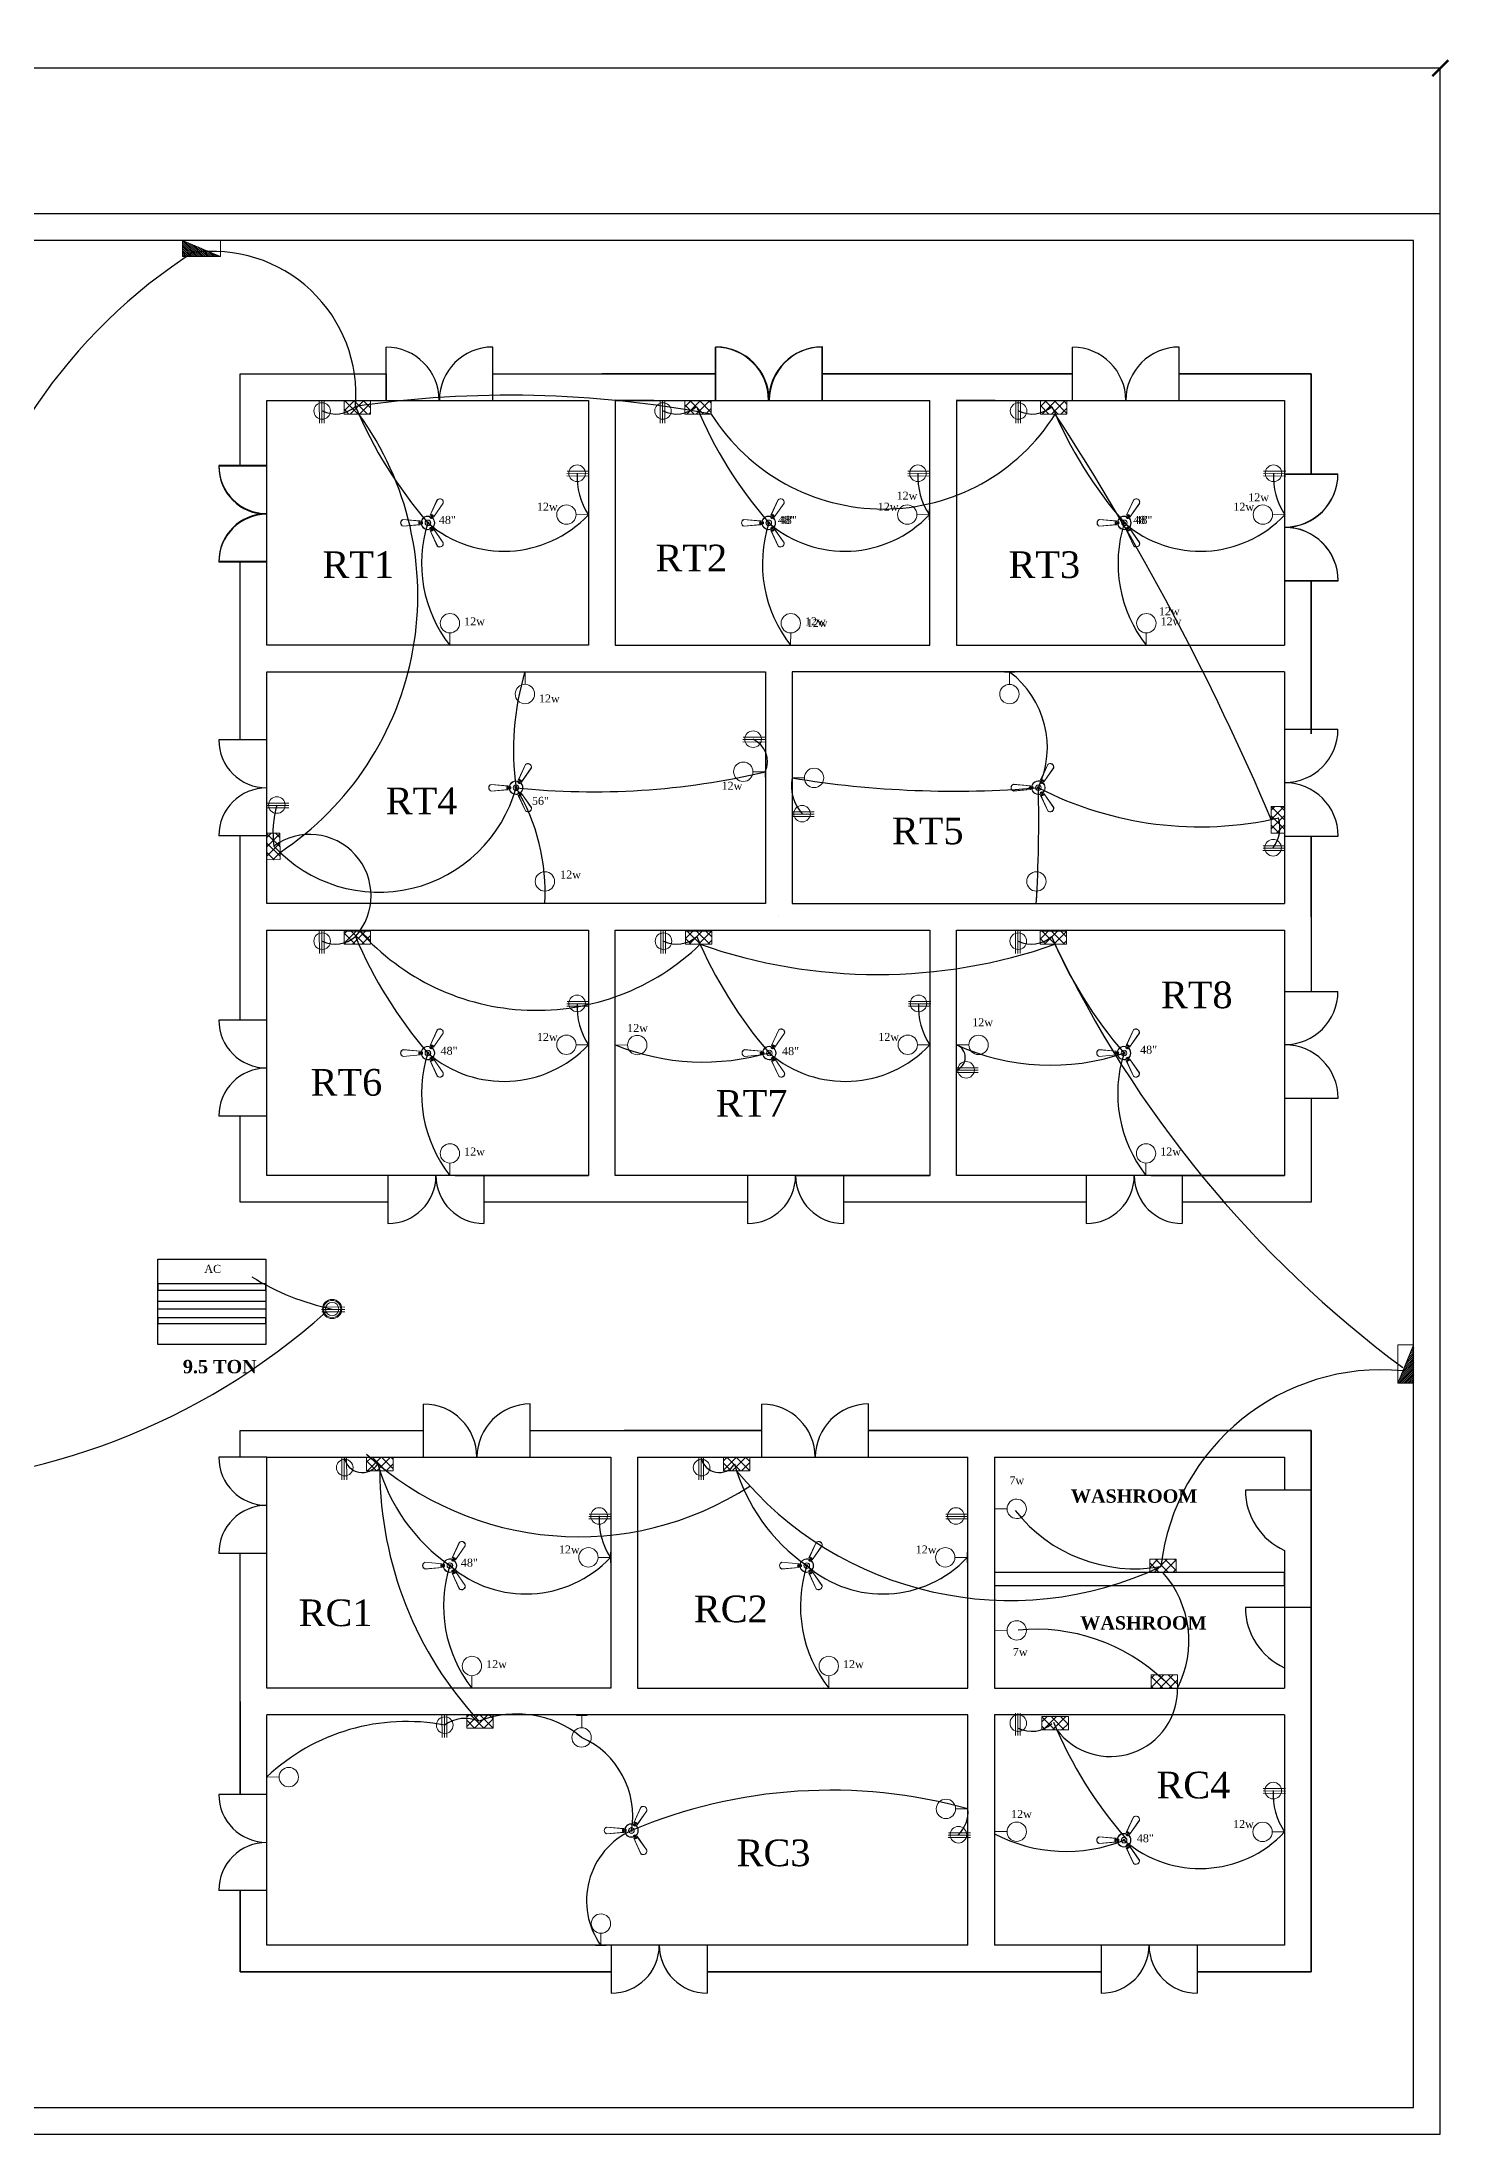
# Model space of a CAD drawing. Header units: inches. Extents: x 23915 to 29834, y 6638 to 7786.
# Drawn here: x 27670 to 28197, y 6668 to 7452 of the extents above; entities that cross this region are included whole.
import ezdxf

# ---------------------------------------------------------------- set-up
doc = ezdxf.new("R2010")
doc.units = ezdxf.units.IN
doc.header["$MEASUREMENT"] = 0
for name, color, linetype, lineweight in [('E-AC-Socket-15A', 52, 'Continuous', 18), ('E-CF-Ceiling-Fan', 7, 'Continuous', 18), ('E-QS-Socket-15A', 30, 'Continuous', 18), ('E-SB-Switch-Board', 5, 'Continuous', 18), ('E-Sub-Distrubtion board', 242, 'Continuous', 18), ('E-WALL-LIGHT', 4, 'Continuous', 18), ('LIGHTING', 7, 'Continuous', 18)]:
    doc.layers.add(name, color=color, linetype=linetype, lineweight=lineweight)
doc.styles.get("Standard").update_dxf_attribs({"font": 'times.ttf', "height": 15})
doc.dimstyles.get("Standard").update_dxf_attribs({"dimtxt": 0.18, "dimasz": 6, "dimexe": 0.18, "dimexo": 0.0625, "dimgap": 0.09, "dimtad": 0, "dimtih": 1, "dimtoh": 1, "dimdec": 1, "dimzin": 0, "dimdsep": 46, "dimlunit": 3, "dimtxsty": 'Standard', "dimblk": 'ARCHTICK', "dimcen": 0.09, "dimadec": 0, "dimazin": 0, "dimtfac": 1, "dimtdec": 1, "dimtofl": 0, "dimtmove": 0, "dimatfit": 3, "dimldrblk": 'ARCHTICK', "dimfxl": 1, "dimtolj": 1, "dimtzin": 0, "dimarcsym": 0})

# ---------------------------------------------------------------- blocks, each defined once
blk = doc.blocks.new('D1')
for p, q in [((7349.36, 6000.1), (7331.36, 6000.1)), ((7349.36, 5964.1), (7331.36, 5964.1))]:
    blk.add_line(p, q)
for centre, start, end in [((7349.36, 6000.1), 180, 269.99996), ((7349.36, 5964.1), 90, 180)]:
    blk.add_arc(centre, 18, start, end)
blk = doc.blocks.new('WALL-LIGHT')
for p, q in [((-0.062, 0.259), (0.062, 0.259)), ((0, 0.114), (0, 0.259))]:
    blk.add_line(p, q)
blk.add_circle((0, 0), 0.114)
blk = doc.blocks.new('SW')
h = blk.add_hatch()
h.set_pattern_fill('ANSI37', color=256, scale=24, style=0)
h.set_pattern_definition([(45, (-59.5238, -1151.0284), (-2.12132, 2.12132), []), (135, (-59.5238, -1151.0284), (-2.12132, -2.12132), [])])
h.paths.add_polyline_path([(-24, -15.52), (-12, -15.52), (-12, -21.52), (-24, -21.52)])
for p, q in [((-24, -15.52), (-12, -15.52)), ((-24, -15.52), (-24, -21.52)), ((-12, -15.52), (-12, -21.52)), ((-24, -21.52), (-12, -21.52))]:
    blk.add_line(p, q)
blk = doc.blocks.new('A$C4DCB0E22')
at = {"layer": 'E-SB-Switch-Board', "xscale": 1.5, "yscale": 1.5, "zscale": 1.5, "rotation": 90.05046403147966}
blk.add_blockref('SW', (-23.3, 36), dxfattribs=at)
blk = doc.blocks.new('FAN56')
at = {"layer": 'LIGHTING'}
for p, q in [((2.3, 7.9), (9.7, 23.9)), ((2.4, 7.8), (9.8, 23.8)), ((-25.5, 3.5), (-8, 2)), ((-25.5, 3.4), (-8, 1.8)), ((-9.1, 0.4), (-8.8, 0.6)), ((-8.2, 0.6), (-8.9, 1)), ((-8.4, -0.2), (-8.6, 0.1)), ((-6.7, 0.6), (-5.9, 0.9)), ((-6.4, -0.1), (-6.5, 0.2)), ((-6, 0.4), (-5.7, 0.6)), ((2.8, 6.1), (2.1, 5.6)), ((2.5, 5.6), (2.5, 5.2)), ((3.1, 5.6), (3.5, 5.6)), ((3.3, 5), (3.3, 4.7)), ((3.6, 7.4), (3.6, 8.2)), ((3.8, 5.5), (3.8, 4.6)), ((4, 7.4), (4.4, 7.4)), ((4.1, 8.2), (4.1, 7.8)), ((4.6, 6.8), (5.3, 7.2)), ((4.9, 7.7), (4.9, 7.4)), ((15.7, 20.4), (5.6, 6)), ((15.8, 20.4), (5.7, 5.9)), ((-8, -1.8), (-25.5, -3.4)), ((-8, -2), (-25.5, -3.5)), ((-9.1, -0.6), (-8.8, -0.4)), ((-8.2, -0.6), (-8.9, -1)), ((-6.7, -0.6), (-5.9, -0.9)), ((-6.1, -0.6), (-5.8, -0.4)), ((2.8, -6.1), (2.1, -5.6)), ((9.7, -23.9), (2.3, -7.9)), ((2.7, -5.4), (2.4, -5.2)), ((9.8, -23.8), (2.4, -7.8)), ((3.3, -5.5), (3.1, -5.8)), ((3.5, -5), (3.2, -4.8)), ((3.6, -7.4), (3.6, -8.2)), ((3.8, -5.5), (3.8, -4.6)), ((4.2, -8.1), (3.9, -7.9)), ((4.4, -7.2), (4.2, -7.5)), ((4.6, -6.8), (5.3, -7.2)), ((5.1, -7.6), (4.8, -7.5)), ((5.6, -6), (15.7, -20.4)), ((5.7, -5.9), (15.8, -20.4))]:
    blk.add_line(p, q, dxfattribs=at)
for centre, radius in [((-9, 0.5), 0.176), ((-8.5, -0.1), 0.176), ((-6.5, 0.1), 0.176), ((-5.9, 0.5), 0.176), ((0, 0), 2.91), ((0, 0), 2.8), ((0, 0), 1.16), ((0, 0), 1.04), ((2.5, 5.4), 0.176), ((3.3, 5.6), 0.176), ((3.3, 4.9), 0.176), ((4.1, 8), 0.176), ((4.2, 7.4), 0.176), ((4.9, 7.5), 0.176), ((-9, -0.5), 0.176), ((-5.9, -0.5), 0.176), ((2.5, -5.3), 0.176), ((3.2, -5.6), 0.176), ((3.4, -4.9), 0.176), ((4.1, -8), 0.176), ((4.3, -7.3), 0.176), ((4.9, -7.5), 0.176)]:
    blk.add_circle(centre, radius, dxfattribs=at)
for centre, radius, start, end in [((12.2, 21.2), 3.68, 347.3557, 132.6443), ((12.2, 21.2), 3.57, 347.726, 132.274), ((-24.4, 0), 3.68, 107.3557, 252.6443), ((-24.4, 0), 3.57, 107.726, 252.274), ((0, 0), 9.37, 175.5055, 184.4945), ((-9.1, 0.7), 0.293, 62.3685, 175.5055), ((0, 0), 8.2, 166.1924, 175.904), ((-7.4, 3), 2.53, 252.404, 287.596), ((0, 0), 7.03, 64.034, 175.92), ((0, 0), 6.68, 65.0324, 174.9676), ((-5.8, 0.7), 0.293, 353.3233, 114.7287), ((0, 0), 5.51, 173.3233, 186.6767), ((2.3, 5.3), 0.293, 125.2713, 246.6767), ((0, 0), 5.51, 53.3233, 66.6767), ((0, 0), 8.2, 64.096, 73.8076), ((1.2, 7.8), 2.38, 311.296, 348.704), ((3.5, 4.7), 0.293, 233.3233, 354.7287), ((3.9, 8.2), 0.293, 64.4945, 177.6315), ((6.3, 4.9), 2.53, 132.404, 167.596), ((0, 0), 6.68, 305.0324, 54.9676), ((0, 0), 7.03, 304.034, 55.92), ((0, 0), 9.37, 55.5055, 64.4945), ((0, 0), 8.2, 46.1924, 55.904), ((5.1, 7.5), 0.293, 302.3685, 55.5055), ((-9.1, -0.7), 0.293, 184.4945, 297.6315), ((-7.4, -2.8), 2.38, 71.296, 108.704), ((0, 0), 8.2, 184.096, 193.8076), ((0, 0), 7.03, 184.034, 295.92), ((0, 0), 6.68, 185.0324, 294.9676), ((-5.8, -0.7), 0.293, 245.2713, 6.6767), ((2.3, -5.3), 0.293, 113.3233, 234.7287), ((0, 0), 5.51, 293.3233, 306.6767), ((0, 0), 8.2, 286.1924, 295.904), ((1.1, -7.9), 2.53, 12.404, 47.596), ((3.5, -4.7), 0.293, 5.2713, 126.6767), ((3.9, -8.2), 0.293, 182.3685, 295.5055), ((6.2, -5), 2.38, 191.296, 228.704), ((0, 0), 9.37, 295.5055, 304.4945), ((0, 0), 8.2, 304.096, 313.8076), ((5.1, -7.5), 0.293, 304.4945, 57.6315), ((12.2, -21.2), 3.68, 227.3557, 12.6443), ((12.2, -21.2), 3.57, 227.726, 12.274)]:
    blk.add_arc(centre, radius, start, end, dxfattribs=at)
blk = doc.blocks.new('3PIN15A')
for p, q in [((-7.5, -5.1), (6.4, 8.9)), ((-6.1, -6.6), (7.9, 7.4)), ((-4.6, -8.1), (9.4, 5.9))]:
    blk.add_line(p, q)
blk.add_circle((0, 0), 7.37)
blk = doc.blocks.new('AC')
at = {"color": 5}
for points in [[(28348.4, 7837.6), (28483.4, 7837.6), (28483.4, 7730.8), (28348.4, 7730.8)], [(28348.4, 7798.6), (28483.4, 7798.6), (28483.4, 7806.8), (28348.4, 7806.8)], [(28348.4, 7785.1), (28483.4, 7785.1), (28483.4, 7775.1), (28348.4, 7775.1)], [(28483.4, 7764.3), (28348.4, 7764.3), (28348.4, 7757.1), (28483.4, 7757.1)]]:
    blk.add_lwpolyline(points, close=True, dxfattribs=at)
at = {"color": 5, "insert": (28406.6, 7830.3), "char_height": 10, "width": 52.122, "attachment_point": 1}
blk.add_mtext('AC', dxfattribs=at)
blk = doc.blocks.new('A$C44EE3311')
for p, q in [((20, 94), (439, 513)), ((64, 49), (484, 468)), ((109, 5), (529, 424))]:
    blk.add_line(p, q)
for radius in [246, 221, 171]:
    blk.add_circle((246, 246), radius)
blk = doc.blocks.new('*X29')
at = {"color": 0}
for p, q in [((10769, 16968.5), (10779.2, 16978.7)), ((10770.8, 16968.5), (10782.2, 16980)), ((10772.5, 16968.5), (10785.3, 16981.3)), ((10774.3, 16968.5), (10788.3, 16982.6)), ((10776.1, 16968.5), (10790.7, 16983.2)), ((10777.8, 16968.5), (10790.7, 16981.4)), ((10779.6, 16968.5), (10790.7, 16979.6)), ((10754.8, 16968.5), (10754.9, 16968.6)), ((10756.6, 16968.5), (10757.9, 16969.8)), ((10758.4, 16968.5), (10761, 16971.1)), ((10760.2, 16968.5), (10764, 16972.4)), ((10761.9, 16968.5), (10767, 16973.7)), ((10763.7, 16968.5), (10770.1, 16974.9)), ((10765.5, 16968.5), (10773.1, 16976.2)), ((10767.2, 16968.5), (10776.1, 16977.5)), ((10781.4, 16968.5), (10790.7, 16977.9)), ((10783.1, 16968.5), (10790.7, 16976.1)), ((10784.9, 16968.5), (10790.7, 16974.3)), ((10786.7, 16968.5), (10790.7, 16972.6)), ((10788.4, 16968.5), (10790.7, 16970.8)), ((10790.2, 16968.5), (10790.7, 16969))]:
    blk.add_line(p, q, dxfattribs=at)
blk = doc.blocks.new('SDB')
for p, q in [((0, -7.5), (17.93, 0)), ((0, -7.5), (0, 0)), ((0, 0), (17.93, 0)), ((17.93, 0), (17.93, -7.5)), ((0, -7.5), (17.93, -7.5))]:
    blk.add_line(p, q)
at = {"xscale": 0.5, "yscale": 0.5, "zscale": 0.5}
blk.add_blockref('*X29', (-5377.41, -8491.77), dxfattribs=at)
blk = doc.blocks.new('_ArchTick')
at = {"color": 0, "linetype": 'ByBlock', "const_width": 0.15}
blk.add_lwpolyline([(-0.5, -0.5), (0.5, 0.5)], dxfattribs=at)
blk = doc.blocks.new('*D65')
at = {"color": 0, "lineweight": -2}
for p, q in [((26594.1, 7387.87), (26594.1, 7442.62)), ((26594.1, 7442.44), (27355.39, 7442.44)), ((28194.1, 7442.44), (27432.82, 7442.44)), ((28194.1, 7387.87), (28194.1, 7442.62))]:
    blk.add_line(p, q, dxfattribs=at)
at = {"layer": 'Defpoints', "color": 0}
for p in [(28194.1, 7442.44), (26594.1, 7387.8), (28194.1, 7387.8)]:
    blk.add_point(p, dxfattribs=at)
at = {"color": 0, "lineweight": -2, "xscale": 6, "yscale": 6, "zscale": 6, "rotation": 180}
blk.add_blockref('_ArchTick', (26594.1, 7442.44), dxfattribs=at)
at = {"color": 0, "lineweight": -2, "xscale": 6, "yscale": 6, "zscale": 6}
blk.add_blockref('_ArchTick', (28194.1, 7442.44), dxfattribs=at)
at = {"color": 0, "insert": (27394.1, 7442.44), "char_height": 15, "attachment_point": 5}
blk.add_mtext('\\A1;133\'-4.0"', dxfattribs=at)

msp = doc.modelspace()

# ---------------------------------------------------------------- linework, layer by layer
for p, q in [((27798.68, 7317.8), (27798.68, 7337.8)), ((27798.68, 7317.8), (27798.68, 7337.8)), ((27838.69, 7317.86), (27838.69, 7337.86)), ((27838.69, 7317.86), (27838.69, 7337.86)), ((27922.22, 7317.8), (27922.22, 7337.8)), ((27922.43, 7317.86), (27922.43, 7337.86)), ((27962.23, 7317.86), (27962.23, 7337.86)), ((27962.44, 7317.93), (27962.44, 7337.93)), ((28056.18, 7317.8), (28056.18, 7337.8)), ((28096.18, 7317.86), (28096.18, 7337.86)), ((27798.68, 7327.86), (27798.68, 7317.86)), ((27798.68, 7327.86), (27798.68, 7317.86)), ((27838.69, 7317.86), (27838.69, 7327.86)), ((27838.69, 7317.86), (27838.69, 7327.86)), ((27753.95, 7293.4), (27735.95, 7293.4)), ((27753.95, 7293.4), (27743.95, 7293.4)), ((27753.95, 7293.4), (27743.95, 7293.4)), ((28135.72, 7290.3), (28155.72, 7290.3)), ((28135.72, 7290.22), (28155.72, 7290.22)), ((27753.95, 7257.4), (27735.95, 7257.4)), ((27753.95, 7257.4), (27743.95, 7257.4)), ((27753.95, 7257.4), (27743.95, 7257.4)), ((28135.78, 7250.29), (28155.78, 7250.29)), ((28135.78, 7250.22), (28155.78, 7250.22)), ((28135.72, 7194.53), (28155.72, 7194.53)), ((28135.78, 7154.52), (28155.78, 7154.52)), ((28135.72, 7096.25), (28155.72, 7096.25)), ((28135.78, 7056.25), (28155.78, 7056.25)), ((27824.58, 7027.24), (27874.64, 7027.24)), ((27952.62, 7027.24), (28002.68, 7027.24)), ((28085.66, 7027.24), (28135.72, 7027.24)), ((27812.8, 6921.5), (27812.8, 6941.5)), ((27852.8, 6921.57), (27852.8, 6941.57)), ((27939.68, 6921.5), (27939.68, 6941.5)), ((27979.69, 6921.57), (27979.69, 6941.57)), ((28145.72, 6909.27), (28121, 6909.27)), ((28145.72, 6865.3), (28121, 6865.3))]:
    msp.add_line(p, q)
at = {"color": 5}
for p, q in [((27884.64, 7318.05), (27913.64, 7317.86)), ((28012.68, 7318.05), (28041.68, 7317.86))]:
    msp.add_line(p, q, dxfattribs=at)
for points in [[(27571.55, 6667.8), (28194.1, 6667.8), (28194.1, 7387.8), (26594.1, 7387.8), (26594.1, 6667.8), (27248.68, 6667.8)], [(27571.55, 6667.8), (28194.1, 6667.8), (28194.1, 7387.8), (26594.1, 7387.8), (26594.1, 6667.8), (27248.68, 6667.8)], [(27571.55, 6677.8), (28184.1, 6677.8), (28184.1, 7377.8), (26604.1, 7377.8), (26604.1, 6677.8), (27248.68, 6677.8)], [(27571.55, 6677.8), (28184.1, 6677.8), (28184.1, 7377.8), (26604.1, 7377.8), (26604.1, 6677.8), (27248.68, 6677.8)], [(27743.95, 7293.17), (27743.95, 7327.86), (27793.41, 7327.86)], [(27743.95, 7293.17), (27743.95, 7327.86), (27793.41, 7327.86)], [(27743.95, 7293.17), (27743.95, 7327.86), (27793.41, 7327.86)], [(27743.95, 7293.17), (27743.95, 7327.86), (27793.41, 7327.86)], [(27743.95, 7293.17), (27743.95, 7327.86), (27793.41, 7327.86)], [(27743.95, 7293.17), (27743.95, 7327.86), (27793.41, 7327.86)], [(27743.95, 7293.4), (27743.95, 7327.86), (27798.68, 7327.86)], [(27743.95, 7293.4), (27743.95, 7327.86), (27798.68, 7327.86)], [(27743.95, 7293.4), (27743.95, 7327.86), (27798.68, 7327.86)], [(27818.68, 7327.86), (27818.69, 7327.86)], [(27818.68, 7327.86), (27818.69, 7327.86)], [(27818.68, 7327.86), (27818.69, 7327.86)], [(27818.68, 7327.86), (27818.69, 7327.86)], [(27838.69, 7327.86), (27922.43, 7327.86)], [(27838.69, 7327.86), (27879.64, 7327.86)], [(27838.69, 7327.86), (27922.43, 7327.86)], [(27838.69, 7327.86), (27879.64, 7327.86)], [(27922.22, 7327.86), (27879.64, 7327.86)], [(27922.22, 7327.86), (27879.64, 7327.86)], [(27922.43, 7327.86), (27879.64, 7327.86)], [(27922.43, 7327.86), (27879.64, 7327.86)], [(27962.23, 7327.86), (28056.18, 7327.86)], [(27962.23, 7327.86), (28056.18, 7327.86)], [(28007.68, 7327.86), (27962.23, 7327.86)], [(27962.23, 7327.86), (28056.18, 7327.86)], [(27962.23, 7327.86), (28056.18, 7327.86)], [(28007.68, 7327.86), (27962.23, 7327.86)], [(27962.44, 7327.86), (28054.37, 7327.86)], [(28007.68, 7327.86), (27962.44, 7327.86)], [(27962.44, 7327.86), (28054.37, 7327.86)], [(28007.68, 7327.86), (27962.44, 7327.86)], [(28056.18, 7327.86), (28007.68, 7327.86)], [(28056.18, 7327.86), (28007.68, 7327.86)], [(28054.37, 7327.86), (28007.68, 7327.86)], [(28054.37, 7327.86), (28007.68, 7327.86)], [(28096.18, 7327.86), (28145.72, 7327.86), (28145.72, 7290.22)], [(28096.18, 7327.86), (28145.72, 7327.86), (28145.72, 7290.22)], [(28145.72, 7290.22), (28145.72, 7327.86), (28096.18, 7327.86)], [(28096.18, 7327.86), (28145.72, 7327.86), (28145.72, 7290.22)], [(28096.18, 7327.86), (28145.72, 7327.86), (28145.72, 7290.22)], [(28145.72, 7290.22), (28145.72, 7327.86), (28096.18, 7327.86)], [(28145.72, 7327.86), (28145.72, 7290.3)], [(28145.72, 7290.3), (28145.72, 7327.86)], [(28145.72, 7327.86), (28145.72, 7290.3)], [(28145.72, 7290.3), (28145.72, 7327.86)], [(27753.95, 7226.03), (27753.95, 7317.86), (27874.64, 7317.86)], [(27753.95, 7226.03), (27753.95, 7317.86), (27874.64, 7317.86)], [(27874.64, 7317.86), (27874.64, 7226.03), (27753.95, 7226.03)], [(27753.95, 7226.03), (27753.95, 7317.86), (27874.64, 7317.86)], [(27753.95, 7226.03), (27753.95, 7317.86), (27874.64, 7317.86)], [(27874.64, 7317.86), (27874.64, 7226.03), (27753.95, 7226.03)], [(27753.95, 7226.03), (27753.95, 7317.86), (27874.64, 7317.86)], [(27874.64, 7317.86), (27874.64, 7226.03), (27753.95, 7226.03)], [(27753.95, 7226.03), (27753.95, 7317.86), (27874.64, 7317.86)], [(27874.64, 7317.86), (27874.64, 7226.03), (27753.95, 7226.03)], [(27884.64, 7317.86), (28002.68, 7317.86)], [(27884.64, 7317.86), (28002.68, 7317.86)], [(27884.64, 7317.86), (27884.64, 7226.03), (28002.68, 7226.03), (28002.68, 7317.86)], [(27884.64, 7317.86), (28002.68, 7317.86)], [(27884.64, 7317.86), (28002.68, 7317.86)], [(27884.64, 7317.86), (27884.64, 7226.03), (28002.68, 7226.03), (28002.68, 7317.86)], [(27884.64, 7317.86), (28002.68, 7317.86)], [(27884.64, 7317.86), (27884.64, 7226.03), (28002.68, 7226.03), (28002.68, 7317.86)], [(27884.64, 7317.86), (28002.68, 7317.86)], [(27884.64, 7317.86), (27884.64, 7226.03), (28002.68, 7226.03), (28002.68, 7317.86)], [(28012.68, 7317.86), (28135.72, 7317.86), (28135.72, 7226.03)], [(28012.68, 7317.86), (28135.72, 7317.86), (28135.72, 7226.03)], [(28012.68, 7317.86), (28012.68, 7226.03), (28135.72, 7226.03)], [(28012.68, 7317.86), (28135.72, 7317.86), (28135.72, 7226.03)], [(28012.68, 7317.86), (28135.72, 7317.86), (28135.72, 7226.03)], [(28012.68, 7317.86), (28012.68, 7226.03), (28135.72, 7226.03)], [(28012.68, 7317.86), (28135.72, 7317.86), (28135.72, 7226.03)], [(28012.68, 7317.86), (28012.68, 7226.03), (28135.72, 7226.03)], [(28012.68, 7317.86), (28135.72, 7317.86), (28135.72, 7226.03)], [(28012.68, 7317.86), (28012.68, 7226.03), (28135.72, 7226.03)], [(27743.95, 7190.57), (27743.95, 7257.4)], [(27743.95, 7221.03), (27743.95, 7257.4)], [(27743.95, 7190.57), (27743.95, 7257.4)], [(27743.95, 7221.03), (27743.95, 7257.4)], [(27743.95, 7195.53), (27743.95, 7257.17)], [(27743.95, 7195.53), (27743.95, 7257.17)], [(27743.95, 7221.03), (27743.95, 7257.17)], [(27743.95, 7195.53), (27743.95, 7257.17)], [(27743.95, 7195.53), (27743.95, 7257.17)], [(27743.95, 7221.03), (27743.95, 7257.17)], [(28145.72, 7250.29), (28145.72, 7194.53)], [(28145.72, 7221.03), (28145.72, 7250.29)], [(28145.72, 7250.29), (28145.72, 7194.53)], [(28145.72, 7221.03), (28145.72, 7250.29)], [(28145.72, 7250.22), (28145.72, 7192.82)], [(28145.72, 7250.22), (28145.72, 7192.82)], [(28145.72, 7221.03), (28145.72, 7250.22)], [(28145.72, 7250.22), (28145.72, 7192.82)], [(28145.72, 7250.22), (28145.72, 7192.82)], [(28145.72, 7221.03), (28145.72, 7250.22)], [(27743.95, 7195.53), (27743.95, 7221.03)], [(27743.95, 7195.53), (27743.95, 7221.03)], [(27743.95, 7190.57), (27743.95, 7221.03)], [(27743.95, 7190.57), (27743.95, 7221.03)], [(28145.72, 7192.82), (28145.72, 7221.03)], [(28145.72, 7192.82), (28145.72, 7221.03)], [(28145.72, 7194.53), (28145.72, 7221.03)], [(28145.72, 7194.53), (28145.72, 7221.03)], [(27753.95, 7129.21), (27753.95, 7216.03)], [(27753.95, 7129.21), (27753.95, 7216.03)], [(27753.95, 7216.03), (27940.95, 7216.03), (27940.95, 7129.21), (27753.95, 7129.21)], [(27753.95, 7129.21), (27753.95, 7216.03)], [(27753.95, 7129.21), (27753.95, 7216.03)], [(27753.95, 7216.03), (27940.95, 7216.03), (27940.95, 7129.21), (27753.95, 7129.21)], [(27753.95, 7129.21), (27753.95, 7216.03)], [(27753.95, 7216.03), (27940.95, 7216.03), (27940.95, 7129.21), (27753.95, 7129.21)], [(27753.95, 7129.21), (27753.95, 7216.03)], [(27753.95, 7216.03), (27940.95, 7216.03), (27940.95, 7129.21), (27753.95, 7129.21)], [(28135.72, 7216.03), (27950.95, 7216.03), (27950.95, 7129.21), (28135.72, 7129.21)], [(28135.72, 7216.03), (27950.95, 7216.03), (27950.95, 7129.21), (28135.72, 7129.21)], [(28135.72, 7216.03), (27950.95, 7216.03), (27950.95, 7129.21), (28135.72, 7129.21)], [(28135.72, 7216.03), (27950.95, 7216.03), (27950.95, 7129.21), (28135.72, 7129.21)], [(28135.72, 7216.03), (28135.72, 7129.21)], [(28135.72, 7216.03), (28135.72, 7129.21)], [(28135.72, 7216.03), (28135.72, 7129.21)], [(28135.72, 7216.03), (28135.72, 7129.21)], [(28135.72, 7216.03), (28135.72, 7129.21)], [(28135.72, 7216.03), (28135.72, 7129.21)], [(27743.95, 7085.53), (27743.95, 7154.57)], [(27743.95, 7085.53), (27743.95, 7154.57)], [(27743.95, 7124.21), (27743.95, 7154.57)], [(27743.95, 7085.53), (27743.95, 7154.57)], [(27743.95, 7085.53), (27743.95, 7154.57)], [(27743.95, 7124.21), (27743.95, 7154.57)], [(27743.95, 7094.09), (27743.95, 7154.57)], [(27743.95, 7124.21), (27743.95, 7154.57)], [(27743.95, 7094.09), (27743.95, 7154.57)], [(27743.95, 7124.21), (27743.95, 7154.57)], [(28145.72, 7154.52), (28145.72, 7096.25)], [(28145.72, 7124.21), (28145.72, 7154.52)], [(28145.72, 7154.52), (28145.72, 7096.25)], [(28145.72, 7124.21), (28145.72, 7154.52)], [(28145.72, 7152.82), (28145.72, 7096.25)], [(28145.72, 7152.82), (28145.72, 7096.25)], [(28145.72, 7124.21), (28145.72, 7152.82)], [(28145.72, 7152.82), (28145.72, 7096.25)], [(28145.72, 7152.82), (28145.72, 7096.25)], [(28145.72, 7124.21), (28145.72, 7152.82)], [(27743.95, 7085.53), (27743.95, 7124.21)], [(27743.95, 7085.53), (27743.95, 7124.21)], [(27743.95, 7094.09), (27743.95, 7124.21)], [(27743.95, 7094.09), (27743.95, 7124.21)], [(28145.72, 7124.21), (28145.72, 7096.25)], [(28145.72, 7124.21), (28145.72, 7096.25)], [(28145.72, 7124.21), (28145.72, 7096.25)], [(28145.72, 7124.21), (28145.72, 7096.25)], [(27874.64, 7027.24), (27753.95, 7027.24), (27753.95, 7119.21)], [(27874.64, 7027.24), (27753.95, 7027.24), (27753.95, 7119.21)], [(27753.95, 7119.21), (27874.64, 7119.21), (27874.64, 7027.24)], [(27874.64, 7027.24), (27753.95, 7027.24), (27753.95, 7119.21)], [(27874.64, 7027.24), (27753.95, 7027.24), (27753.95, 7119.21)], [(27753.95, 7119.21), (27874.64, 7119.21), (27874.64, 7027.24)], [(27874.64, 7027.24), (27753.95, 7027.24), (27753.95, 7119.21)], [(27753.95, 7119.21), (27874.64, 7119.21), (27874.64, 7027.24)], [(27874.64, 7027.24), (27753.95, 7027.24), (27753.95, 7119.21)], [(27753.95, 7119.21), (27874.64, 7119.21), (27874.64, 7027.24)], [(27884.64, 7027.24), (27884.64, 7119.21), (28002.68, 7119.21), (28002.68, 7027.24)], [(27884.64, 7027.24), (27884.64, 7119.21), (28002.68, 7119.21), (28002.68, 7027.24)], [(27884.64, 7027.24), (27884.64, 7119.21), (28002.68, 7119.21), (28002.68, 7027.24)], [(27884.64, 7027.24), (27884.64, 7119.21), (28002.68, 7119.21), (28002.68, 7027.24)], [(28135.72, 7119.21), (28135.72, 7027.24), (28012.68, 7027.24)], [(28135.72, 7119.21), (28135.72, 7027.24), (28012.68, 7027.24)], [(28012.68, 7027.24), (28012.68, 7119.21), (28135.72, 7119.21)], [(28135.72, 7119.21), (28135.72, 7027.24), (28012.68, 7027.24)], [(28135.72, 7119.21), (28135.72, 7027.24), (28012.68, 7027.24)], [(28012.68, 7027.24), (28012.68, 7119.21), (28135.72, 7119.21)], [(28135.72, 7119.21), (28135.72, 7027.24), (28012.68, 7027.24)], [(28012.68, 7027.24), (28012.68, 7119.21), (28135.72, 7119.21)], [(28135.72, 7119.21), (28135.72, 7027.24), (28012.68, 7027.24)], [(28012.68, 7027.24), (28012.68, 7119.21), (28135.72, 7119.21)], [(28145.72, 7056.25), (28145.72, 7017.24), (28097.31, 7017.24)], [(28145.72, 7056.25), (28145.72, 7017.24), (28097.31, 7017.24)], [(28145.72, 7056.25), (28145.72, 7017.24), (28097.31, 7017.24)], [(28145.72, 7056.25), (28145.72, 7017.24), (28097.31, 7017.24)], [(28145.72, 7056.25), (28145.72, 7017.24), (28097.31, 7017.24)], [(28145.72, 7056.25), (28145.72, 7017.24), (28097.31, 7017.24)], [(28145.72, 7056.25), (28145.72, 7017.24), (28101.68, 7017.24)], [(28145.72, 7056.25), (28145.72, 7017.24), (28101.68, 7017.24)], [(28145.72, 7056.25), (28145.72, 7017.24), (28101.68, 7017.24)], [(28145.72, 7056.25), (28145.72, 7017.24), (28101.68, 7017.24)], [(27743.95, 7017.24), (27743.95, 7049.53)], [(27799.42, 7017.24), (27743.95, 7017.24), (27743.95, 7049.53)], [(27743.95, 7017.24), (27743.95, 7049.53)], [(28002.68, 7027.24), (27884.64, 7027.24)], [(28002.68, 7027.24), (27884.64, 7027.24)], [(28002.68, 7027.24), (27884.64, 7027.24)], [(28002.68, 7027.24), (27884.64, 7027.24)], [(28002.68, 7027.24), (27884.64, 7027.24)], [(28002.68, 7027.24), (27884.64, 7027.24)], [(27879.64, 7017.24), (27835.42, 7017.24)], [(27879.64, 7017.24), (27835.42, 7017.24)], [(27930.61, 7017.24), (27836.31, 7017.24)], [(27930.61, 7017.24), (27836.31, 7017.24)], [(27879.64, 7017.24), (27836.31, 7017.24)], [(27930.61, 7017.24), (27836.31, 7017.24)], [(27930.61, 7017.24), (27836.31, 7017.24)], [(27879.64, 7017.24), (27836.31, 7017.24)], [(27930.61, 7017.24), (27879.64, 7017.24)], [(27930.61, 7017.24), (27879.64, 7017.24)], [(27934.32, 7017.24), (27879.64, 7017.24)], [(27934.32, 7017.24), (27879.64, 7017.24)], [(28007.68, 7017.24), (27970.32, 7017.24)], [(28007.68, 7017.24), (27970.32, 7017.24)], [(28061.31, 7017.24), (28007.68, 7017.24)], [(28061.31, 7017.24), (28007.68, 7017.24)], [(27743.95, 6921.57), (27743.95, 6931.57), (27812.8, 6931.57)], [(27743.95, 6921.57), (27743.95, 6931.57), (27812.8, 6931.57)], [(27743.95, 6921.57), (27743.95, 6931.57), (27812.8, 6931.57)], [(27743.95, 6921.57), (27743.95, 6931.57), (27812.8, 6931.57)], [(27852.8, 6931.57), (27939.68, 6931.57)], [(27852.8, 6931.57), (27887.95, 6931.57)], [(27852.8, 6931.57), (27939.68, 6931.57)], [(27852.8, 6931.57), (27887.95, 6931.57)], [(27939.68, 6931.57), (27887.95, 6931.57)], [(27939.68, 6931.57), (27887.95, 6931.57)], [(27979.69, 6931.57), (28145.72, 6931.57), (28145.72, 6728.66), (28102.88, 6728.66)], [(28021.95, 6931.57), (27979.69, 6931.57)], [(27979.69, 6931.57), (28145.72, 6931.57), (28145.72, 6728.66), (28102.88, 6728.66)], [(28021.95, 6931.57), (27979.69, 6931.57)], [(28145.72, 6830.07), (28145.72, 6931.57), (28021.95, 6931.57)], [(28145.72, 6830.07), (28145.72, 6931.57), (28021.95, 6931.57)], [(27753.95, 6835.07), (27753.95, 6921.57), (27882.95, 6921.57)], [(27882.95, 6921.57), (27882.95, 6835.07), (27753.95, 6835.07)], [(27753.95, 6835.07), (27753.95, 6921.57), (27882.95, 6921.57)], [(27882.95, 6921.57), (27882.95, 6835.07), (27753.95, 6835.07)], [(27892.95, 6921.57), (28016.95, 6921.57)], [(27892.95, 6921.57), (27892.95, 6835.07), (28016.95, 6835.07), (28016.95, 6921.57)], [(27892.95, 6921.57), (28016.95, 6921.57)], [(27892.95, 6921.57), (27892.95, 6835.07), (28016.95, 6835.07), (28016.95, 6921.57)], [(28026.95, 6921.57), (28135.72, 6921.57), (28135.72, 6909.27)], [(28026.95, 6921.57), (28026.95, 6835.07), (28135.72, 6835.07)], [(28026.95, 6921.57), (28135.72, 6921.57), (28135.72, 6909.27)], [(28026.95, 6921.57), (28026.95, 6835.07), (28135.72, 6835.07)], [(27743.95, 6795.18), (27743.95, 6885.57)], [(27743.95, 6830.07), (27743.95, 6885.57)], [(27743.95, 6795.18), (27743.95, 6885.57)], [(27743.95, 6830.07), (27743.95, 6885.57)], [(28135.72, 6886.66), (28135.72, 6835.07)], [(28135.72, 6886.66), (28135.72, 6835.07)], [(27743.95, 6830.07), (27743.95, 6795.18)], [(27743.95, 6830.07), (27743.95, 6795.18)], [(28016.95, 6738.66), (27753.95, 6738.66), (27753.95, 6825.07)], [(28016.95, 6738.66), (28016.95, 6825.07), (27753.95, 6825.07)], [(28016.95, 6738.66), (27753.95, 6738.66), (27753.95, 6825.07)], [(28016.95, 6738.66), (28016.95, 6825.07), (27753.95, 6825.07)], [(28135.72, 6825.07), (28135.72, 6738.66), (28026.95, 6738.66)], [(28135.72, 6825.07), (28026.95, 6825.07), (28026.95, 6738.66)], [(28135.72, 6825.07), (28135.72, 6738.66), (28026.95, 6738.66)], [(28135.72, 6825.07), (28026.95, 6825.07), (28026.95, 6738.66)], [(28102.88, 6728.66), (28145.72, 6728.66), (28145.72, 6830.07)], [(28102.88, 6728.66), (28145.72, 6728.66), (28145.72, 6830.07)], [(27883.19, 6728.66), (27743.95, 6728.66), (27743.95, 6759.18)], [(27743.95, 6759.18), (27743.95, 6728.66), (27883.19, 6728.66)], [(27883.19, 6728.66), (27743.95, 6728.66), (27743.95, 6759.18)], [(27743.95, 6759.18), (27743.95, 6728.66), (27883.19, 6728.66)], [(28066.88, 6728.66), (27919.19, 6728.66)], [(27919.19, 6728.66), (28021.95, 6728.66)], [(28066.88, 6728.66), (27919.19, 6728.66)], [(27919.19, 6728.66), (28021.95, 6728.66)], [(28021.95, 6728.66), (28066.88, 6728.66)], [(28021.95, 6728.66), (28066.88, 6728.66)]]:
    msp.add_lwpolyline(points)
for points in [[(27945.95, 7124.21), (27945.95, 7124.21)], [(27945.95, 7124.21), (27945.95, 7124.21)], [(27945.95, 7124.21), (27945.95, 7124.21)], [(27945.95, 7124.21), (27945.95, 7124.21)], [(28135.72, 6878.42), (28026.95, 6878.42), (28026.95, 6873.54), (28135.72, 6873.54)]]:
    msp.add_lwpolyline(points, close=True)
at = {"color": 6}
for centre, radius, start, end in [((27838.65, 7199.4), 207.1, 122.656, 168.84231), ((27733.58, 7319.91), 53.84, 355.4301, 98.05464), ((27845.23, 6913.15), 406.63, 79.30549, 98.19905), ((27694.98, 7244.72), 115.63, 303.58134, 36.01942), ((27985.19, 7353.39), 76.26, 212.23665, 327.76676), ((27223.3, 6774.85), 986.02, 23.03708, 33.05854), ((27770.06, 7132.11), 22.99, 318.3799, 125.77911), ((27855.09, 7177.79), 88.62, 221.64863, 313.90571), ((27983.06, 7303.29), 200.69, 250.64306, 289.35694), ((28433.56, 7296.59), 425.21, 205.43941, 233.39892), ((28172.1, 6871.06), 83.33, 84.54092, 173.41437), ((27870.98, 7009.64), 117.84, 227.53096, 302.99688), ((27935.43, 6917.36), 139.09, 180.33548, 222.93291), ((28032.72, 7000.32), 132.41, 219.24814, 295.30482), ((28060.94, 6852.69), 38.85, 333.01559, 41.46816), ((28070.38, 6834.56), 25.18, 216.9108, 1.14743)]:
    msp.add_arc(centre, radius, start, end, dxfattribs=at)
for centre, radius, start, end in [((27798.68, 7317.86), 19.94, 0, 90), ((27798.68, 7317.86), 19.94, 0, 90), ((27838.69, 7317.86), 20, 90, 180), ((27838.69, 7317.86), 20, 90, 180), ((27922.22, 7317.86), 19.94, 0, 90), ((27922.43, 7317.93), 19.94, 0, 90), ((27962.23, 7317.86), 20, 90, 180), ((27962.44, 7317.93), 20, 90, 180), ((28056.18, 7317.86), 19.94, 0, 90), ((28096.18, 7317.86), 20, 90, 180), ((27753.95, 7293.4), 18, 180, 269.99996), ((28135.78, 7290.3), 19.94, 270, 0), ((28135.78, 7290.22), 19.94, 270, 0), ((27753.95, 7257.4), 18, 90, 180), ((28135.78, 7250.29), 20, 0, 90), ((28135.78, 7250.22), 20, 0, 90), ((28135.78, 7194.53), 19.94, 270, 0), ((28135.78, 7154.52), 20, 0, 90), ((28135.78, 7096.25), 19.94, 270, 0), ((28135.78, 7056.25), 20, 0, 90), ((27812.8, 6921.57), 19.94, 0, 90), ((27852.8, 6921.57), 20, 90, 180), ((27939.68, 6921.57), 19.94, 0, 90), ((27979.69, 6921.57), 20, 90, 180), ((28145.72, 6909.27), 24.72, 180, 246.13963), ((28145.72, 6865.3), 24.72, 180, 246.13963)]:
    msp.add_arc(centre, radius, start, end)
at = {"color": 5}
for centre, radius, start, end in [((27779.68, 7324.13), 11.38, 244.18031, 311.65115), ((27937.81, 7378.89), 163.32, 202.79225, 220.91426), ((27907.51, 7324.13), 11.38, 244.18031, 311.65115), ((28065.64, 7378.89), 163.32, 202.79225, 220.91426), ((28065.64, 7378.89), 163.32, 202.79225, 220.91426), ((28040.88, 7324.13), 11.38, 244.18031, 311.65115), ((28199.01, 7378.89), 163.32, 202.79225, 220.91426), ((28199.01, 7378.89), 163.32, 202.79225, 220.91426), ((27895.41, 7289.06), 25.1, 176.63087, 214.06744), ((28023.25, 7289.06), 25.1, 176.63087, 214.06744), ((28156.61, 7289.06), 25.1, 176.63087, 214.06744), ((27842.9, 7304.84), 43.54, 229.09868, 316.7456), ((27970.74, 7304.84), 43.54, 229.09868, 316.7456), ((27970.74, 7304.84), 43.54, 229.09868, 316.7456), ((28104.1, 7304.84), 43.54, 229.09868, 316.7456), ((28104.1, 7304.84), 43.54, 229.09868, 316.7456), ((27861.87, 7256.74), 49.85, 162.26416, 218.03916), ((27989.7, 7256.74), 49.85, 162.26416, 218.03916), ((27989.7, 7256.74), 49.85, 162.26416, 218.03916), ((28123.07, 7256.74), 49.85, 162.26416, 218.03916), ((28123.07, 7256.74), 49.85, 162.26416, 218.03916), ((27948.31, 7186.74), 101.85, 163.28256, 187.9674), ((28011.31, 7187.7), 35.4, 334.84821, 53.07486), ((27932.41, 7182.36), 9.33, 336.16687, 65.13166), ((27876.57, 7451.7), 280.59, 264.04341, 283.2647), ((27795.98, 7186.85), 53.4, 222.51608, 344.54793), ((27782.42, 7133.35), 75.97, 356.87777, 31.12454), ((27966.42, 7173.42), 15.73, 169.45453, 221.9705), ((28011.94, 7549.16), 377.82, 260.71058, 274.76992), ((27504.49, 7160.68), 538.99, 356.65393, 1.27324), ((28103.95, 7290.41), 132.44, 242.77115, 282.8771), ((27793.89, 7155.83), 37.61, 164.08972, 187.73817), ((28121.25, 7157.8), 12.71, 322.94318, 15.99878), ((27779.68, 7125.35), 11.38, 244.18031, 311.65115), ((27937.81, 7180.11), 163.32, 202.79225, 220.91426), ((27937.81, 7180.11), 163.32, 202.79225, 220.91426), ((27907.72, 7125.35), 11.38, 244.18031, 311.65115), ((28065.85, 7180.11), 163.32, 202.79225, 220.91426), ((28065.85, 7180.11), 163.32, 202.79225, 220.91426), ((28040.76, 7125.35), 11.38, 244.18031, 311.65115), ((28198.89, 7180.11), 163.32, 202.79225, 220.91426), ((28198.89, 7180.11), 163.32, 202.79225, 220.91426), ((27895.41, 7090.28), 25.1, 176.63087, 214.06744), ((28023.45, 7090.28), 25.1, 176.63087, 214.06744), ((27842.9, 7106.06), 43.54, 229.09868, 316.7456), ((27842.9, 7106.06), 43.54, 229.09868, 316.7456), ((27917.68, 7158.12), 88.34, 248.03682, 286.46467), ((27970.94, 7106.06), 43.54, 229.09868, 316.7456), ((27970.94, 7106.06), 43.54, 229.09868, 316.7456), ((28010.86, 7071.52), 5.06, 288.68946, 68.94467), ((28047.98, 7153.83), 85.24, 245.53675, 288.81915), ((27861.87, 7057.96), 49.85, 162.26416, 218.03916), ((27861.87, 7057.96), 49.85, 162.26416, 218.03916), ((28122.95, 7057.96), 49.85, 162.26416, 218.03916), ((28122.95, 7057.96), 49.85, 162.26416, 218.03916), ((27789.78, 6922.72), 6.86, 190.4407, 327.89662), ((27923.62, 6922.72), 6.86, 190.4407, 327.89662), ((27862.05, 6937.59), 68.99, 195.57264, 235.16432), ((27995.89, 6937.59), 68.99, 195.57264, 235.16432), ((27903.66, 6898.1), 25.1, 176.63087, 214.06744), ((28079.61, 6936.93), 57.15, 218.19863, 279.78633), ((27870.09, 6865.78), 49.82, 162.24721, 218.05611), ((27851.15, 6913.88), 43.54, 229.09868, 316.7456), ((28003.93, 6865.78), 49.82, 162.24721, 218.05611), ((27984.99, 6913.88), 43.54, 229.09868, 316.7456), ((28042.33, 6787.24), 69.88, 46.46024, 95.41795), ((27847.73, 6787.43), 37.93, 50.14913, 111.86597), ((27806.34, 6746.12), 76.4, 79.15038, 133.29575), ((27828.4, 6810.22), 13.45, 67.26221, 125.63629), ((28040.78, 6830.22), 11.38, 244.18031, 311.65115), ((28199.55, 6885.6), 163.32, 202.79225, 220.91426), ((27859.05, 6787.12), 32.16, 350.20887, 66.19542), ((27965.45, 6604.44), 192.32, 74.46639, 112.86041), ((28156.51, 6795.16), 25.1, 176.63087, 214.06744), ((28004.67, 6788.8), 12.32, 314.88576, 4.41189), ((27902.82, 6755.35), 28.94, 114.66475, 215.65423), ((28053.81, 6831.49), 57.69, 242.24483, 292.07208), ((28104.01, 6810.94), 43.54, 229.09868, 316.7456)]:
    msp.add_arc(centre, radius, start, end, dxfattribs=at)
at = {"color": 3}
msp.add_arc((27797.79, 7069.11), 93.94, 238.22775, 258.13532, dxfattribs=at)
at = {"color": 1}
msp.add_arc((27605.58, 7166.66), 255.79, 229.90399, 311.84159, dxfattribs=at)

# ---------------------------------------------------------------- block references
for p in [(20404.59, 1293.3), (20404.59, 1293.07), (20404.59, 1190.48), (20404.59, 1085.43), (20404.59, 921.47), (20404.59, 795.08)]:
    msp.add_blockref('D1', p)
at = {"rotation": 90}
for p in [(33799.52, -322.12), (33934.41, -322.12), (34061.41, -322.12), (33883.28, -610.7), (34066.97, -610.7)]:
    msp.add_blockref('D1', p, dxfattribs=at)
at = {"color": 5, "xscale": 0.2999999999992724, "yscale": 0.3000000000001819, "zscale": 0.3}
msp.add_blockref('AC', (19208.57, 4644.64), dxfattribs=at)
at = {"layer": 'E-AC-Socket-15A', "xscale": 0.01466945520605271, "yscale": 0.01466945522224705, "zscale": 0.0146694552196272, "rotation": 314.9156490890725}
msp.add_blockref('A$C44EE3311', (27773.37, 6977.18), dxfattribs=at)
at = {"layer": 'E-CF-Ceiling-Fan', "color": 3, "xscale": 0.3641632086328173, "yscale": 0.3641632086309983, "zscale": 0.3641632086311714}
for p in [(27814.39, 7271.93), (27942.23, 7271.93), (27942.23, 7271.93), (28075.59, 7271.93), (28075.59, 7271.93), (27847.45, 7172.62), (28043.35, 7172.65), (27814.39, 7073.15), (27814.39, 7073.15), (27942.43, 7073.15), (27942.43, 7073.15), (28075.47, 7073.15), (28075.47, 7073.15), (27822.64, 6880.97), (27956.48, 6880.97), (27890.74, 6781.65), (28075.49, 6778.02)]:
    msp.add_blockref('FAN56', p, dxfattribs=at)
at = {"layer": 'E-QS-Socket-15A', "yscale": 0.422089882945329, "zscale": 0.4220898829428227}
for p, xscale, rotation in [((27774.72, 7313.88), 0.422089882948852, 225.0611376882917), ((27902.56, 7313.88), 0.422089882948852, 225.0611376882917), ((28035.92, 7313.88), 0.422089882948852, 225.0611376882917), ((27870.35, 7290.54), 0.4220898829478396, 314.7849704464856), ((27998.19, 7290.54), 0.4220898829478396, 314.7849704464856), ((28131.55, 7290.54), 0.4220898829478396, 314.7849704464856), ((27936.34, 7190.83), 0.4220898829478396, 314.7849704464856), ((27757.72, 7166.14), 0.4220898829478396, 314.7849704464856), ((27954.72, 7162.9), 0.4220898829478396, 314.7849704464856), ((28131.39, 7150.14), 0.4220898829478396, 314.7849704464856), ((27774.72, 7115.1), 0.422089882948852, 225.0611376882917), ((27902.76, 7115.1), 0.422089882948852, 225.0611376882917), ((28035.8, 7115.1), 0.422089882948852, 225.0611376882917), ((27870.35, 7091.76), 0.4220898829478396, 314.7849704464856), ((27998.39, 7091.76), 0.4220898829478396, 314.7849704464856), ((28016.25, 7066.87), 0.4220898829478396, 314.7849704464856), ((27783.19, 6917.71), 0.422089882948852, 225.0611376882917), ((27917.03, 6917.71), 0.422089882948852, 225.0611376882917), ((27878.6, 6899.58), 0.4220898829478396, 314.7849704464856), ((28012.44, 6899.58), 0.4220898829478396, 314.7849704464856), ((27820.72, 6821.15), 0.422089882948852, 225.0611376882917), ((28035.82, 6821.9), 0.422089882948852, 225.0611376882917), ((28131.45, 6796.63), 0.4220898829478396, 314.7849704464856), ((28013.36, 6780.07), 0.4220898829478396, 314.7849704464856)]:
    msp.add_blockref('3PIN15A', p, dxfattribs=dict(at, xscale=xscale, rotation=rotation))
at = {"layer": 'E-SB-Switch-Board', "yscale": 0.5506447733314417, "zscale": 0.5506447733282025}
for p, xscale, rotation in [((27792.86, 7317.68), -0.5506447733314417, 90), ((27920.7, 7317.68), -0.5506447733314417, 90), ((27920.7, 7317.68), -0.5506447733314417, 90), ((28054.06, 7317.68), -0.5506447733314417, 90), ((28054.06, 7317.68), -0.5506447733314417, 90), ((28135.67, 7155.63), -0.5506447733305904, 0.2761672418259575), ((27758.95, 7145.65), -0.5506447733305904, 0.2761672418259575), ((27792.86, 7118.9), -0.5506447733314417, 90), ((27792.86, 7118.9), -0.5506447733314417, 90), ((27920.9, 7118.9), -0.5506447733314417, 90), ((27920.9, 7118.9), -0.5506447733314417, 90), ((28053.94, 7118.9), -0.5506447733314417, 90), ((28053.94, 7118.9), -0.5506447733314417, 90), ((27801.33, 6921.51), -0.5506447733314417, 90), ((27935.17, 6921.51), -0.5506447733314417, 90), ((28095.03, 6883.38), -0.5506447733314417, 90), ((28095.56, 6840.03), -0.5506447733314417, 90), ((27838.86, 6824.95), -0.5506447733314417, 90), ((28054.61, 6824.39), -0.5506447733314417, 90)]:
    msp.add_blockref('A$C4DCB0E22', p, dxfattribs=dict(at, xscale=xscale, rotation=rotation))
at = {"layer": 'E-Sub-Distrubtion board', "xscale": -0.7984329450082441, "yscale": 0.7984329450064251, "zscale": 0.7984329450061678}
msp.add_blockref('SDB', (27736.62, 7377.8), dxfattribs=at)
at = {"layer": 'E-Sub-Distrubtion board', "xscale": -0.7984329450082441, "yscale": 0.7984329450046062, "zscale": 0.7984329450061678, "rotation": 90}
msp.add_blockref('SDB', (28178.11, 6963.75), dxfattribs=at)
at = {"layer": 'E-WALL-LIGHT', "zscale": 31.89877084477114}
for p, xscale, yscale, rotation in [((27866.34, 7275.03), 31.89877084470456, 31.89877068052465, 269.7787903118589), ((27994.18, 7275.03), 31.89877084470456, 31.89877068052465, 269.7787903118589), ((27994.18, 7275.03), 31.89877084470456, 31.89877068052465, 269.7787903118589), ((28127.54, 7275.03), 31.89877084470456, 31.89877068052465, 269.7787903118589), ((28127.54, 7275.03), 31.89877084470456, 31.89877068052465, 269.7787903118589), ((27822.65, 7234.3), 31.89877084470341, 31.89877068052374, 179.7356482230705), ((27950.48, 7234.3), 31.89877084470341, 31.89877068052374, 179.7356482230705), ((27950.48, 7234.3), 31.89877084470341, 31.89877068052374, 179.7356482230705), ((28083.85, 7234.3), 31.89877084470341, 31.89877068052374, 179.7356482230705), ((28083.85, 7234.3), 31.89877084470341, 31.89877068052374, 179.7356482230705), ((27850.79, 7207.76), 31.89877084470409, 31.89877068052374, 359.3329104222855), ((28032.48, 7207.73), 31.89877084470409, 31.89877068052374, 359.3329104222855), ((27932.68, 7178.62), 31.89877084470456, 31.89877068052465, 269.7787903118589), ((27959.22, 7176.3), 31.8987708447039, 31.89877068052374, 90), ((27858.27, 7137.49), 31.89877084470341, 31.89877068052374, 179.7356482230705), ((28042.61, 7137.49), 31.89877084470341, 31.89877068052374, 179.7356482230705), ((27866.34, 7076.26), 31.89877084470456, 31.89877068052465, 269.7787903118589), ((27866.34, 7076.26), 31.89877084470456, 31.89877068052465, 269.7787903118589), ((27892.91, 7076.15), 31.89877084470341, 31.89877068052374, 89.7356482230705), ((27994.38, 7076.26), 31.89877084470456, 31.89877068052465, 269.7787903118589), ((27994.38, 7076.26), 31.89877084470456, 31.89877068052465, 269.7787903118589), ((28020.9, 7076.21), 31.89877084470341, 31.89877068052374, 89.7356482230705), ((27822.65, 7035.52), 31.89877084470341, 31.89877068052374, 179.7356482230705), ((27822.65, 7035.52), 31.89877084470341, 31.89877068052374, 179.7356482230705), ((28083.73, 7035.52), 31.89877084470341, 31.89877068052374, 179.7356482230705), ((28083.73, 7035.52), 31.89877084470341, 31.89877068052374, 179.7356482230705), ((28035.22, 6902.26), 31.89877084470341, 31.89877068052374, 89.7356482230705), ((27874.59, 6884.07), 31.89877084470456, 31.89877068052465, 269.7787903118589), ((28008.43, 6884.07), 31.89877084470456, 31.89877068052465, 269.7787903118589), ((28035.22, 6856.68), 31.89877084470341, 31.89877068052374, 89.7356482230705), ((27830.9, 6843.34), 31.89877084470341, 31.89877068052374, 179.7356482230705), ((27964.74, 6843.34), 31.89877084470341, 31.89877068052374, 179.7356482230705), ((27872.03, 6816.54), 31.89877084470409, 31.89877068052374, 359.3329104222855), ((27762.22, 6801.68), 31.89877084470341, 31.89877068052374, 89.7356482230705), ((28008.68, 6789.77), 31.89877084470456, 31.89877068052465, 269.7787903118589), ((28035.23, 6781.2), 31.89877084470341, 31.89877068052374, 89.7356482230705), ((28127.44, 6781.13), 31.89877084470456, 31.89877068052465, 269.7787903118589), ((27879.3, 6746.75), 31.89877084470341, 31.89877068052374, 179.7356482230705)]:
    msp.add_blockref('WALL-LIGHT', p, dxfattribs=dict(at, xscale=xscale, yscale=yscale, rotation=rotation))

# ---------------------------------------------------------------- texts
at = {"attachment_point": 1}
for s, insert, char_height, width in [('12w', (27990.16, 7283.62), 3, 7.7486), ('12w', (28122.05, 7283), 3, 7.7486), ('48" ', (27818.5, 7274.54), 3, 7.7486), ('12w', (27855.26, 7279.48), 3, 7.7486), ('48" ', (27945.67, 7274.54), 3, 7.7486), ('48" ', (27946.34, 7274.54), 3, 7.7486), ('12w', (27983.1, 7279.48), 3, 7.7486), ('48" ', (28078.93, 7274.54), 3, 7.7486), ('48" ', (28079.71, 7274.54), 3, 7.7486), ('12w', (28116.46, 7279.48), 3, 7.7486), ('RT1', (27774.83, 7261.26), 10, 58.3497), ('RT2', (27899.75, 7263.76), 10, 58.3497), ('RT3', (28032.16, 7261.26), 10, 58.3497), ('12w', (27827.97, 7236.49), 3, 7.7486), ('12w', (27955.8, 7236.49), 3, 7.7486), ('12w', (27956.47, 7235.88), 3, 7.7486), ('12w', (28088.54, 7240.28), 3, 7.7486), ('12w', (28089.17, 7236.49), 3, 7.7486), ('12w', (27856.03, 7207.59), 3, 7.7486), ('RT4', (27798.57, 7172.67), 10, 58.3497), ('12w', (27924.51, 7174.86), 3, 7.7486), ('56" ', (27853.4, 7169.21), 3, 7.7486), ('RT5', (27988.44, 7161.44), 10, 58.3497), ('12w', (27863.98, 7141.58), 3, 7.7486), ('RT8', (28089.34, 7099.97), 10, 58.3497), ('12w', (27889.11, 7084.05), 3, 7.7486), ('12w', (28018.53, 7086.2), 3, 7.7486), ('12w', (27855.26, 7080.7), 3, 7.7486), ('12w', (27855.26, 7080.7), 3, 7.7486), ('12w', (27983.3, 7080.7), 3, 7.7486), ('12w', (27983.3, 7080.7), 3, 7.7486), ('48" ', (27819.13, 7075.49), 3, 7.7486), ('48" ', (27947.2, 7075.39), 3, 7.7486), ('48" ', (28081.49, 7075.89), 3, 7.7486), ('RT6', (27770.41, 7067.16), 10, 58.3497), ('RT7', (27922.35, 7059.27), 10, 58.3497), ('12w', (27827.97, 7037.72), 3, 7.7486), ('12w', (27827.97, 7037.72), 3, 7.7486), ('12w', (28089.05, 7037.72), 3, 7.7486), ('12w', (28089.05, 7037.72), 3, 7.7486), ('7w', (28032.49, 6914.42), 3, 7.7486), ('{\\fTimes New Roman|b1|i0|c0|p18;WASHROOM}', (28055.54, 6909.54), 5, 58.3497), ('12w', (27863.51, 6888.52), 3, 7.7486), ('12w', (27997.35, 6888.52), 3, 7.7486), ('48" ', (27826.76, 6883.58), 3, 7.7486), ('RC1', (27765.91, 6868.28), 10, 58.3497), ('RC2', (27914.13, 6869.74), 10, 58.3497), ('{\\fTimes New Roman|b1|i0|c0|p18;WASHROOM}', (28059.04, 6862), 5, 58.3497), ('7w', (28033.77, 6850.1), 3, 7.7486), ('12w', (27836.22, 6845.53), 3, 7.7486), ('12w', (27970.06, 6845.53), 3, 7.7486), ('RC4', (28087.63, 6803.7), 10, 58.3497), ('12w', (28033.1, 6789.34), 3, 8.1171), ('RC3', (27930.19, 6778.28), 10, 58.3497), ('48" ', (28080.26, 6780.26), 3, 7.7486), ('12w', (28116.36, 6785.57), 3, 7.7486)]:
    msp.add_mtext(s, dxfattribs=dict(at, insert=insert, char_height=char_height, width=width))
at = {"color": 5, "insert": (27722.49, 6958.1), "char_height": 5, "width": 29.6295, "attachment_point": 1}
msp.add_mtext('{\\fTimes New Roman|b1|i0|c0|p18;9.5 TON}', dxfattribs=at)

# ---------------------------------------------------------------- dimensions: what is measured, and where the dimension line sits
dim = msp.add_linear_dim(base=(28194.1, 7442.44), p1=(26594.1, 7387.8), p2=(28194.1, 7387.8), dimstyle='Standard')
dim.commit()
dim.dimension.update_dxf_attribs({"geometry": '*D65', "text_midpoint": (27394.1, 7442.44)})

doc.saveas('drawing.dxf')
